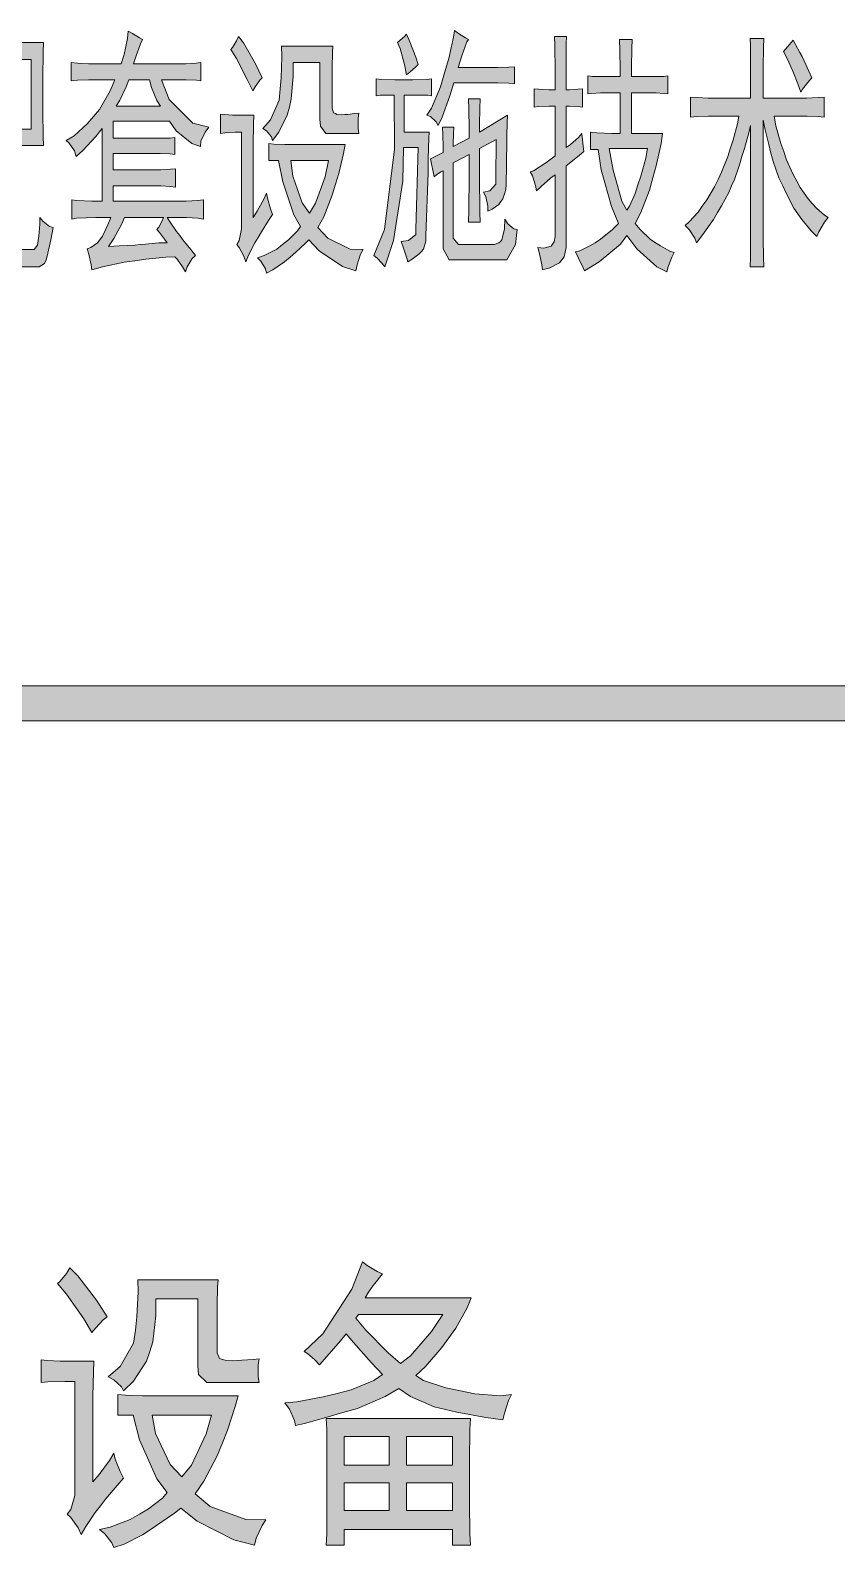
# Model space of a CAD drawing. Header units: millimetres. Extents: x 0 to 829, y 0 to 570.
# Drawn here: x 779.25 to 788.71, y 65.14 to 82.94 of the extents above; entities that cross this region are included whole.
import ezdxf

# ---------------------------------------------------------------- set-up
doc = ezdxf.new("R2010")
doc.units = ezdxf.units.MM

msp = doc.modelspace()

# ---------------------------------------------------------------- hatches: boundary and pattern name
h = msp.add_hatch(color=0)
h.dxf.hatch_style = 2
h.paths.add_polyline_path([(784.387278, 82.832222), (784.366111, 82.804), (784.306139, 82.638194), (784.263806, 82.500611), (784.662444, 82.500611), (784.729472, 82.500611), (784.86, 82.507667), (784.927028, 82.511194), (784.927028, 82.310111), (784.86, 82.317167), (784.729472, 82.324222), (784.662444, 82.324222), (784.214417, 82.324222), (784.168556, 82.169), (784.076833, 81.918528), (784.030972, 81.823278), (784.006278, 81.865611), (783.93925, 81.925583), (783.896917, 81.943222), (783.953361, 82.024361), (784.055667, 82.274833), (784.105056, 82.440639), (784.154444, 82.606444), (784.210889, 82.856917), (784.221472, 82.938056), (784.267333, 82.902778), (784.352, 82.849861)])
h = msp.add_hatch(color=0)
h.dxf.hatch_style = 2
h.paths.add_polyline_path([(778.764, 82.807528), (778.848667, 82.804), (778.993306, 82.796944), (779.04975, 82.796944), (779.399, 82.796944), (779.395472, 82.684056), (779.391944, 82.377139), (779.391944, 82.179583), (779.391944, 81.989083), (779.395472, 81.69275), (779.399, 81.586917), (778.943917, 81.586917), (778.943917, 80.521528), (778.943917, 80.443917), (778.989778, 80.366306), (779.035639, 80.366306), (779.261417, 80.366306), (779.289639, 80.366306), (779.328444, 80.419222), (779.339028, 80.472139), (779.346083, 80.525056), (779.356667, 80.662639), (779.356667, 80.743778), (779.391944, 80.697917), (779.469556, 80.637944), (779.511889, 80.627361), (779.487194, 80.479194), (779.444861, 80.288694), (779.43075, 80.246361), (779.413111, 80.204028), (779.349611, 80.165222), (779.296694, 80.165222), (778.943917, 80.165222), (778.876889, 80.165222), (778.813389, 80.306333), (778.813389, 80.447444), (778.813389, 81.396417), (778.813389, 81.481083), (778.809861, 81.671583), (778.806333, 81.777417), (779.254361, 81.777417), (779.254361, 82.595861), (779.077972, 82.595861), (778.831028, 82.588806), (778.764, 82.58175)])
h = msp.add_hatch(color=0)
h.paths.add_polyline_path([(780.563167, 82.832222), (780.538472, 82.779306), (780.485556, 82.638194), (780.457333, 82.546472), (781.007667, 82.546472), (781.071167, 82.546472), (781.191111, 82.553528), (781.247556, 82.560583), (781.247556, 82.345389), (781.194639, 82.352444), (781.074694, 82.3595), (781.007667, 82.3595), (780.785417, 82.3595), (780.873611, 82.126667), (781.152306, 81.847972), (781.339278, 81.802111), (781.296944, 81.745667), (781.247556, 81.636306), (781.2405, 81.576333), (781.141722, 81.611611), (780.958278, 81.759778), (780.877139, 81.872667), (780.217444, 81.872667), (780.217444, 81.671583), (780.707806, 81.671583), (780.767778, 81.671583), (780.884194, 81.675111), (780.940639, 81.682167), (780.940639, 81.481083), (780.884194, 81.488139), (780.767778, 81.491667), (780.707806, 81.491667), (780.217444, 81.491667), (780.217444, 81.301167), (780.721917, 81.301167), (780.778361, 81.301167), (780.89125, 81.308222), (780.947694, 81.315278), (780.947694, 81.100083), (780.89125, 81.107139), (780.778361, 81.114194), (780.721917, 81.114194), (780.217444, 81.114194), (780.217444, 80.934278), (781.014722, 80.934278), (781.074694, 80.934278), (781.205222, 80.941333), (781.275778, 80.948389), (781.275778, 80.722611), (781.20875, 80.733194), (781.078222, 80.743778), (781.014722, 80.743778), (780.848917, 80.743778), (780.887722, 80.687333), (780.961806, 80.577972), (781.000611, 80.532111), (781.035889, 80.482722), (781.127611, 80.366306), (781.184056, 80.29575), (781.14525, 80.260472), (781.085278, 80.165222), (781.064111, 80.10525), (781.032361, 80.165222), (780.968861, 80.253417), (780.940639, 80.281639), (780.834806, 80.278111), (780.601972, 80.253417), (780.471444, 80.235778), (780.344444, 80.218139), (780.090444, 80.165222), (779.966972, 80.129944), (779.959917, 80.186389), (779.931694, 80.313389), (779.910528, 80.376889), (779.956389, 80.391), (780.034, 80.443917), (780.062222, 80.482722), (780.093972, 80.525056), (780.153944, 80.655583), (780.189222, 80.743778), (780.012833, 80.743778), (779.787056, 80.733194), (779.730611, 80.722611), (779.730611, 80.948389), (779.790583, 80.941333), (779.966972, 80.934278), (780.086917, 80.934278), (780.086917, 81.788), (780.012833, 81.69275), (779.861139, 81.526944), (779.783528, 81.456389), (779.762361, 81.523417), (779.702389, 81.615139), (779.667111, 81.646889), (779.758833, 81.699806), (779.914056, 81.840917), (779.984611, 81.925583), (780.055167, 82.01025), (780.182167, 82.228972), (780.238611, 82.3595), (779.988139, 82.3595), (779.928167, 82.3595), (779.797639, 82.352444), (779.723556, 82.345389), (779.723556, 82.560583), (779.797639, 82.553528), (779.928167, 82.546472), (779.988139, 82.546472), (780.309167, 82.546472), (780.344444, 82.655833), (780.386778, 82.842806), (780.393833, 82.927472), (780.443222, 82.89925), (780.527889, 82.849861)])
h.paths.add_polyline_path([(780.161, 80.401583), (780.288, 80.408639), (780.474972, 80.419222), (780.534944, 80.426278), (780.598444, 80.429806), (780.753667, 80.443917), (780.848917, 80.447444), (780.820694, 80.489778), (780.760722, 80.567389), (780.728972, 80.602667), (780.753667, 80.630889), (780.792472, 80.704972), (780.806583, 80.743778), (780.3515, 80.743778), (780.31975, 80.669694), (780.2245, 80.496833)])
h.paths.add_polyline_path([(780.771306, 82.049056), (780.728972, 82.116083), (780.665472, 82.267778), (780.644306, 82.3595), (780.400889, 82.3595), (780.369139, 82.274833), (780.295056, 82.119611), (780.252722, 82.049056)])
h = msp.add_hatch(color=0)
h.dxf.hatch_style = 2
h.paths.add_polyline_path([(781.688528, 82.8675), (781.744972, 82.789889), (781.886083, 82.546472), (781.967222, 82.380667), (781.939, 82.352444), (781.882556, 82.274833), (781.854333, 82.228972), (781.790833, 82.363028), (781.663833, 82.606444), (781.596806, 82.712278), (781.617972, 82.736972), (781.663833, 82.814583)])
h = msp.add_hatch(color=0)
h.dxf.hatch_style = 2
h.paths.add_polyline_path([(783.660556, 82.892194), (783.699361, 82.804), (783.766389, 82.624083), (783.794611, 82.535889), (783.762861, 82.507667), (783.695833, 82.447694), (783.660556, 82.415944), (783.635861, 82.535889), (783.582944, 82.726389), (783.554722, 82.796944), (783.582944, 82.821639), (783.635861, 82.8675)])
h = msp.add_hatch(color=0)
h.dxf.hatch_style = 2
h.paths.add_polyline_path([(785.71725, 81.728028), (785.720778, 81.689222), (785.731361, 81.579861), (785.738417, 81.516361), (785.689028, 81.474028), (785.586722, 81.392889), (785.530278, 81.350556), (785.530278, 80.461556), (785.533806, 80.391), (785.509111, 80.281639), (785.480889, 80.246361), (785.452667, 80.211083), (785.339778, 80.151111), (785.255111, 80.129944), (785.248056, 80.186389), (785.219833, 80.316917), (785.198667, 80.391), (785.269222, 80.383944), (785.357417, 80.405111), (785.371528, 80.429806), (785.389167, 80.458028), (785.403278, 80.521528), (785.403278, 80.556806), (785.403278, 81.244722), (785.346833, 81.202389), (785.237472, 81.107139), (785.184556, 81.054222), (785.173972, 81.117722), (785.138694, 81.230611), (785.110472, 81.28), (785.149278, 81.290583), (785.293917, 81.385833), (785.403278, 81.466972), (785.403278, 82.049056), (785.329194, 82.049056), (785.205722, 82.045528), (785.156333, 82.038472), (785.156333, 82.250139), (785.205722, 82.246611), (785.329194, 82.239556), (785.403278, 82.239556), (785.403278, 82.45475), (785.39975, 82.768722), (785.396222, 82.8675), (785.537333, 82.8675), (785.533806, 82.779306), (785.530278, 82.465333), (785.530278, 82.239556), (785.572611, 82.239556), (785.667861, 82.246611), (785.724306, 82.250139), (785.724306, 82.038472), (785.667861, 82.045528), (785.572611, 82.049056), (785.530278, 82.049056), (785.530278, 81.562222), (785.583194, 81.5975), (785.674917, 81.682167)])
h = msp.add_hatch(color=0)
h.paths.add_polyline_path([(785.816028, 81.742139), (785.890111, 81.735083), (786.0665, 81.728028), (786.165278, 81.728028), (786.165278, 82.204278), (786.003, 82.204278), (785.935972, 82.204278), (785.830139, 82.197222), (785.787806, 82.193694), (785.787806, 82.405361), (785.840722, 82.398306), (785.9395, 82.394778), (785.988889, 82.394778), (786.165278, 82.394778), (786.165278, 82.482972), (786.16175, 82.701694), (786.158222, 82.832222), (786.306389, 82.832222), (786.302861, 82.726389), (786.299333, 82.507667), (786.299333, 82.394778), (786.549806, 82.394778), (786.588611, 82.394778), (786.676806, 82.398306), (786.726194, 82.405361), (786.726194, 82.193694), (786.676806, 82.197222), (786.588611, 82.204278), (786.549806, 82.204278), (786.299333, 82.204278), (786.299333, 81.728028), (786.662694, 81.728028), (786.645056, 81.611611), (786.588611, 81.350556), (786.549806, 81.209444), (786.511, 81.064806), (786.408694, 80.800222), (786.341667, 80.673222), (786.401639, 80.602667), (786.518056, 80.489778), (786.578028, 80.447444), (786.638, 80.408639), (786.747361, 80.348667), (786.800278, 80.331028), (786.772056, 80.278111), (786.729722, 80.165222), (786.712083, 80.10525), (786.595667, 80.165222), (786.359306, 80.376889), (786.242889, 80.532111), (786.168806, 80.429806), (785.918333, 80.221667), (785.745472, 80.115833), (785.731361, 80.151111), (785.678444, 80.264), (785.639639, 80.341611), (785.692556, 80.352194), (785.808972, 80.408639), (785.872472, 80.447444), (785.935972, 80.489778), (786.073556, 80.602667), (786.144111, 80.673222), (786.062972, 80.870778), (785.943028, 81.301167), (785.90775, 81.541056), (785.816028, 81.541056)])
h.paths.add_polyline_path([(786.038278, 81.551639), (786.084139, 81.297639), (786.186444, 80.934278), (786.242889, 80.828444), (786.274639, 80.874306), (786.341667, 81.022472), (786.373417, 81.124778), (786.408694, 81.227083), (786.465139, 81.43875), (786.486306, 81.551639)])
h = msp.add_hatch(color=0)
h.dxf.hatch_style = 2
h.paths.add_polyline_path([(787.696333, 82.144306), (787.696333, 82.370083), (787.696333, 82.511194), (787.692806, 82.751083), (787.689278, 82.842806), (787.851556, 82.842806), (787.848028, 82.736972), (787.8445, 82.500611), (787.8445, 82.370083), (787.8445, 82.144306), (788.292528, 82.144306), (788.3525, 82.144306), (788.486556, 82.151361), (788.557111, 82.154889), (788.557111, 81.918528), (788.490083, 81.925583), (788.359556, 81.932639), (788.299583, 81.932639), (787.9715, 81.932639), (787.992667, 81.81975), (788.049111, 81.611611), (788.084389, 81.516361), (788.116139, 81.421111), (788.19375, 81.24825), (788.236083, 81.170639), (788.278417, 81.096556), (788.370139, 80.9625), (788.419528, 80.906056), (788.472444, 80.849611), (788.564167, 80.768472), (788.6065, 80.743778), (788.564167, 80.687333), (788.497139, 80.574444), (788.472444, 80.521528), (788.405417, 80.585028), (788.296056, 80.719083), (788.250194, 80.786111), (788.204333, 80.853139), (788.116139, 81.018944), (788.073806, 81.114194), (788.027944, 81.209444), (787.960917, 81.399944), (787.932694, 81.498722), (787.908, 81.5975), (787.862139, 81.788), (787.8445, 81.88325), (787.8445, 80.577972), (787.8445, 80.489778), (787.848028, 80.281639), (787.851556, 80.165222), (787.689278, 80.165222), (787.692806, 80.281639), (787.696333, 80.489778), (787.696333, 80.577972), (787.696333, 81.823278), (787.675167, 81.735083), (787.625778, 81.551639), (787.594028, 81.456389), (787.565806, 81.361139), (787.505833, 81.188278), (787.470556, 81.114194), (787.438806, 81.036583), (787.354139, 80.877833), (787.308278, 80.800222), (787.258889, 80.719083), (787.135417, 80.542694), (787.061333, 80.447444), (787.040167, 80.500361), (786.973139, 80.602667), (786.927278, 80.648528), (786.976667, 80.690861), (787.078972, 80.80375), (787.128361, 80.874306), (787.181278, 80.948389), (787.273, 81.103611), (787.315333, 81.188278), (787.354139, 81.276472), (787.428222, 81.459917), (787.459972, 81.558694), (787.491722, 81.653944), (787.541111, 81.840917), (787.55875, 81.932639), (787.262417, 81.932639), (787.202444, 81.932639), (787.068389, 81.925583), (786.990778, 81.918528), (786.990778, 82.154889), (787.068389, 82.151361), (787.198917, 82.144306), (787.255361, 82.144306)])
h = msp.add_hatch(color=0)
h.dxf.hatch_style = 2
h.paths.add_polyline_path([(788.19375, 82.821639), (788.221972, 82.77225), (788.274889, 82.677), (788.299583, 82.631139), (788.324278, 82.58175), (788.380722, 82.458278), (788.412472, 82.380667), (788.366611, 82.32775), (788.303111, 82.246611), (788.285472, 82.214861), (788.250194, 82.310111), (788.190222, 82.458278), (788.169056, 82.511194), (788.144361, 82.564111), (788.102028, 82.655833), (788.080861, 82.691111)])
h = msp.add_hatch(color=0)
h.dxf.hatch_style = 2
h.paths.add_polyline_path([(782.771556, 81.728028), (782.711583, 81.728028), (782.648083, 81.812694), (782.641028, 81.897361), (782.641028, 82.560583), (782.330583, 82.560583), (782.330583, 82.394778), (782.305889, 82.133722), (782.284722, 82.038472), (782.260028, 81.943222), (782.16125, 81.745667), (782.087167, 81.646889), (782.073056, 81.689222), (782.016611, 81.759778), (781.974278, 81.788), (782.062472, 81.890306), (782.164778, 82.119611), (782.175361, 82.250139), (782.189472, 82.380667), (782.196528, 82.631139), (782.193, 82.751083), (782.792722, 82.751083), (782.789194, 82.677), (782.785667, 82.500611), (782.785667, 82.394778), (782.785667, 82.07375), (782.785667, 82.024361), (782.803306, 81.971444), (782.824472, 81.960861), (782.842111, 81.950278), (782.898556, 81.94675), (782.933833, 81.950278), (782.969111, 81.950278), (783.05025, 81.960861), (783.099639, 81.967917), (783.092583, 81.907944), (783.092583, 81.788), (783.099639, 81.728028)])
h = msp.add_hatch(color=0)
h.dxf.hatch_style = 2
h.paths.add_polyline_path([(783.953361, 82.169), (783.9075, 82.176056), (783.81225, 82.179583), (783.766389, 82.179583), (783.632333, 82.179583), (783.632333, 81.742139), (783.925139, 81.742139), (783.921611, 81.671583), (783.914556, 81.431694), (783.911028, 81.265889), (783.886333, 80.532111), (783.886333, 80.465083), (783.858111, 80.369833), (783.829889, 80.341611), (783.801667, 80.313389), (783.724056, 80.253417), (783.674667, 80.221667), (783.664083, 80.264), (783.625278, 80.383944), (783.597056, 80.461556), (783.681722, 80.472139), (783.766389, 80.542694), (783.766389, 80.602667), (783.794611, 81.562222), (783.625278, 81.562222), (783.614694, 81.170639), (783.505333, 80.472139), (783.403028, 80.165222), (783.374806, 80.204028), (783.311306, 80.271056), (783.276028, 80.29575), (783.3995, 80.602667), (783.519444, 81.544583), (783.512389, 82.179583), (783.452417, 82.179583), (783.350111, 82.176056), (783.30425, 82.169), (783.30425, 82.370083), (783.360694, 82.363028), (783.522972, 82.3595), (783.625278, 82.3595), (783.731111, 82.3595), (783.896917, 82.363028), (783.953361, 82.370083)])
h = msp.add_hatch(color=0)
h.dxf.hatch_style = 2
h.paths.add_polyline_path([(784.087417, 81.505778), (784.087417, 81.569278), (784.083889, 81.717444), (784.080361, 81.802111), (784.214417, 81.802111), (784.210889, 81.7245), (784.207361, 81.611611), (784.207361, 81.576333), (784.394333, 81.671583), (784.394333, 81.784472), (784.390806, 82.013778), (784.387278, 82.133722), (784.521333, 82.133722), (784.517806, 82.024361), (784.514278, 81.830333), (784.514278, 81.742139), (784.842361, 81.943222), (784.838833, 81.855028), (784.835306, 81.699806), (784.835306, 81.636306), (784.82825, 81.114194), (784.821194, 81.054222), (784.789444, 80.9625), (784.76475, 80.93075), (784.740056, 80.895472), (784.662444, 80.839028), (784.613056, 80.817861), (784.613056, 80.874306), (784.588361, 80.987194), (784.563667, 81.040111), (784.63775, 81.054222), (784.708306, 81.131833), (784.704778, 81.195333), (784.711833, 81.657472), (784.514278, 81.551639), (784.514278, 81.230611), (784.517806, 80.800222), (784.521333, 80.687333), (784.387278, 80.687333), (784.390806, 80.828444), (784.394333, 81.227083), (784.394333, 81.481083), (784.207361, 81.385833), (784.207361, 80.577972), (784.207361, 80.500361), (784.267333, 80.426278), (784.330833, 80.426278), (784.655389, 80.426278), (784.687139, 80.426278), (784.740056, 80.443917), (784.761222, 80.461556), (784.778861, 80.479194), (784.807083, 80.609722), (784.814139, 80.722611), (784.845889, 80.669694), (784.916444, 80.609722), (784.95525, 80.602667), (784.937611, 80.426278), (784.835306, 80.246361), (784.750639, 80.246361), (784.228528, 80.246361), (784.157972, 80.246361), (784.087417, 80.376889), (784.087417, 80.507417), (784.087417, 81.290583), (784.062722, 81.28), (784.009806, 81.244722), (783.981583, 81.220028), (783.93925, 81.431694)])
h = msp.add_hatch(color=0)
h.dxf.hatch_style = 2
h.paths.add_polyline_path([(781.868444, 81.943222), (781.864917, 81.837389), (781.861389, 81.5975), (781.861389, 81.466972), (781.861389, 80.743778), (781.90725, 80.817861), (781.984861, 80.958972), (782.016611, 81.029528), (782.027194, 80.969556), (782.062472, 80.846083), (782.087167, 80.779056), (782.041306, 80.7085), (781.956639, 80.574444), (781.917833, 80.507417), (781.879028, 80.443917), (781.804944, 80.299278), (781.773194, 80.221667), (781.7485, 80.288694), (781.695583, 80.391), (781.667361, 80.426278), (781.695583, 80.472139), (781.723806, 80.609722), (781.723806, 80.697917), (781.723806, 81.742139), (781.649722, 81.742139), (781.52625, 81.735083), (781.476861, 81.728028), (781.476861, 81.953806), (781.522722, 81.950278), (781.617972, 81.943222), (781.667361, 81.943222)])
h = msp.add_hatch(color=0)
h.paths.add_polyline_path([(782.044833, 81.611611), (782.101278, 81.604556), (782.231806, 81.5975), (782.302361, 81.5975), (782.940889, 81.5975), (782.919722, 81.491667), (782.863278, 81.258833), (782.824472, 81.131833), (782.785667, 81.004833), (782.686889, 80.750833), (782.619861, 80.627361), (782.736278, 80.500361), (782.997333, 80.369833), (783.149028, 80.366306), (783.120806, 80.313389), (783.078472, 80.186389), (783.064361, 80.115833), (782.909139, 80.16875), (782.633972, 80.352194), (782.514028, 80.482722), (782.468167, 80.436861), (782.358806, 80.334556), (782.295306, 80.278111), (782.228278, 80.221667), (782.090694, 80.129944), (782.016611, 80.091139), (782.0025, 80.140528), (781.949583, 80.228722), (781.910778, 80.271056), (781.988389, 80.29575), (782.136556, 80.369833), (782.203583, 80.426278), (782.274139, 80.479194), (782.379972, 80.585028), (782.41525, 80.637944), (782.337639, 80.775528), (782.207111, 81.160056), (782.157722, 81.410528), (782.044833, 81.410528)])
h.paths.add_polyline_path([(782.521083, 80.793167), (782.591639, 80.909583), (782.704528, 81.220028), (782.743333, 81.410528), (782.302361, 81.410528), (782.327056, 81.227083), (782.436417, 80.916639)])
h = msp.add_hatch(color=0)
h.dxf.hatch_style = 2
h.paths.add_polyline_path([(749.508139, 74.838278), (749.508139, 75.251028), (797.535306, 75.251028), (797.535306, 74.838278)])
h = msp.add_hatch(color=0)
h.dxf.hatch_style = 2
h.paths.add_polyline_path([(779.709444, 68.42125), (779.801167, 68.329528), (780.019889, 68.043778), (780.146889, 67.846222), (780.101028, 67.810944), (780.012833, 67.719222), (779.966972, 67.662778), (779.871722, 67.825056), (779.670639, 68.114333), (779.564806, 68.237806), (779.596556, 68.266028), (779.670639, 68.35775)])
h = msp.add_hatch(color=0)
h.paths.add_polyline_path([(782.355278, 66.572694), (782.344694, 66.632667), (782.284722, 66.766722), (782.231806, 66.837278), (782.372917, 66.851389), (782.679833, 66.907833), (782.845639, 66.950167), (783.007917, 66.9925), (783.276028, 67.101861), (783.378333, 67.172417), (783.247806, 67.306472), (783.036139, 67.546361), (782.951472, 67.648667), (782.884444, 67.567528), (782.725694, 67.384083), (782.6375, 67.285306), (782.584583, 67.34175), (782.496389, 67.419361), (782.457583, 67.440528), (782.676306, 67.648667), (783.0185, 68.174306), (783.141972, 68.491806), (783.198417, 68.449472), (783.314833, 68.378917), (783.378333, 68.350694), (783.286611, 68.237806), (783.268972, 68.216639), (783.212528, 68.1355), (783.173722, 68.072), (784.419028, 68.072), (784.369639, 67.952056), (784.235583, 67.715694), (784.154444, 67.602806), (784.073306, 67.486389), (783.882806, 67.264139), (783.769917, 67.158306), (783.858111, 67.101861), (784.119167, 67.013667), (784.292028, 66.978389), (784.461361, 66.943111), (784.761222, 66.921944), (784.89175, 66.936056), (784.856472, 66.8655), (784.807083, 66.717333), (784.789444, 66.639722), (784.588361, 66.667944), (784.249694, 66.727917), (784.115639, 66.759667), (783.981583, 66.791417), (783.706417, 66.914889), (783.568833, 67.006611), (783.410083, 66.914889), (783.082, 66.773778), (782.912667, 66.724389), (782.739806, 66.675), (782.461111, 66.597389)])
h.paths.add_polyline_path([(783.064361, 67.832111), (783.180778, 67.691), (783.445361, 67.426417), (783.59, 67.299417), (783.706417, 67.391139), (783.953361, 67.676889), (784.083889, 67.874444), (783.096111, 67.874444)])
h = msp.add_hatch(color=0)
h.dxf.hatch_style = 2
h.paths.add_polyline_path([(781.413361, 67.077167), (781.318111, 67.077167), (781.219333, 67.172417), (781.212278, 67.271194), (781.212278, 68.057889), (780.718389, 68.057889), (780.718389, 67.860333), (780.683111, 67.553417), (780.647833, 67.440528), (780.609028, 67.327639), (780.457333, 67.094806), (780.337389, 66.978389), (780.316222, 67.027778), (780.2245, 67.108917), (780.157472, 67.144194), (780.298583, 67.264139), (780.457333, 67.539306), (780.4785, 67.691), (780.496139, 67.846222), (780.51025, 68.142556), (780.506722, 68.280139), (781.448639, 68.280139), (781.441583, 68.195472), (781.438056, 67.987333), (781.438056, 67.860333), (781.438056, 67.482861), (781.438056, 67.426417), (781.466278, 67.359389), (781.498028, 67.348806), (781.529778, 67.338222), (781.614444, 67.331167), (781.670889, 67.334694), (781.727333, 67.338222), (781.857861, 67.348806), (781.928417, 67.355861), (781.917833, 67.285306), (781.917833, 67.144194), (781.928417, 67.077167)])
h = msp.add_hatch(color=0)
h.dxf.hatch_style = 2
h.paths.add_polyline_path([(779.991667, 67.327639), (779.984611, 67.200639), (779.977556, 66.921944), (779.977556, 66.766722), (779.977556, 65.913), (780.051639, 65.997667), (780.175111, 66.163472), (780.2245, 66.248139), (780.242139, 66.177583), (780.298583, 66.032944), (780.337389, 65.955333), (780.263306, 65.870667), (780.12925, 65.708389), (780.069278, 65.630778), (780.005778, 65.553167), (779.896417, 65.387361), (779.8435, 65.295639), (779.804694, 65.37325), (779.720028, 65.493194), (779.677694, 65.532), (779.720028, 65.588444), (779.765889, 65.750722), (779.765889, 65.856556), (779.765889, 67.091278), (779.649472, 67.091278), (779.451917, 67.084222), (779.374306, 67.077167), (779.374306, 67.34175), (779.444861, 67.334694), (779.596556, 67.327639), (779.677694, 67.327639)])
h = msp.add_hatch(color=0)
h.paths.add_polyline_path([(780.270361, 66.936056), (780.362083, 66.929), (780.563167, 66.921944), (780.676056, 66.921944), (781.685, 66.921944), (781.649722, 66.794944), (781.558, 66.519778), (781.498028, 66.368083), (781.438056, 66.216389), (781.279306, 65.920056), (781.180528, 65.771889), (781.356917, 65.623722), (781.773194, 65.472028), (782.009556, 65.464972), (781.963694, 65.401472), (781.896667, 65.253306), (781.8755, 65.168639), (781.632083, 65.232139), (781.201694, 65.450861), (781.011194, 65.602556), (780.937111, 65.546111), (780.76425, 65.426167), (780.661944, 65.359139), (780.563167, 65.292111), (780.344444, 65.18275), (780.2245, 65.140417), (780.203333, 65.196861), (780.118667, 65.302694), (780.058694, 65.352083), (780.182167, 65.380306), (780.415, 65.472028), (780.524361, 65.532), (780.633722, 65.5955), (780.796, 65.7225), (780.852444, 65.786), (780.728972, 65.948278), (780.527889, 66.403361), (780.450278, 66.696167), (780.270361, 66.696167)])
h.paths.add_polyline_path([(781.021778, 65.969444), (781.134667, 66.107028), (781.307528, 66.473917), (781.371028, 66.696167), (780.676056, 66.696167), (780.714861, 66.480972), (780.887722, 66.114083)])
h = msp.add_hatch(color=0)
h.paths.add_polyline_path([(784.408444, 66.653833), (784.401389, 66.530361), (784.397861, 66.156417), (784.397861, 65.913), (784.397861, 65.673111), (784.401389, 65.302694), (784.408444, 65.168639), (784.196778, 65.168639), (784.196778, 65.352083), (782.926778, 65.352083), (782.926778, 65.168639), (782.715111, 65.168639), (782.722167, 65.302694), (782.725694, 65.673111), (782.725694, 65.913), (782.725694, 66.156417), (782.722167, 66.530361), (782.715111, 66.653833)])
h.paths.add_polyline_path([(784.196778, 66.107028), (784.196778, 66.445694), (783.657028, 66.445694), (783.657028, 66.107028)])
h.paths.add_polyline_path([(783.455944, 66.107028), (783.455944, 66.445694), (782.926778, 66.445694), (782.926778, 66.107028)])
h.paths.add_polyline_path([(784.196778, 65.574333), (784.196778, 65.898889), (783.657028, 65.898889), (783.657028, 65.574333)])
h.paths.add_polyline_path([(783.455944, 65.574333), (783.455944, 65.898889), (782.926778, 65.898889), (782.926778, 65.574333)])

# ---------------------------------------------------------------- linework, layer by layer
at = {"color": 0, "lineweight": 0}
for points in [[(784.387278, 82.832222), (784.366111, 82.804), (784.306139, 82.638194), (784.263806, 82.500611), (784.662444, 82.500611), (784.729472, 82.500611), (784.86, 82.507667), (784.927028, 82.511194), (784.927028, 82.310111), (784.86, 82.317167), (784.729472, 82.324222), (784.662444, 82.324222), (784.214417, 82.324222), (784.168556, 82.169), (784.076833, 81.918528), (784.030972, 81.823278), (784.006278, 81.865611), (783.93925, 81.925583), (783.896917, 81.943222), (783.953361, 82.024361), (784.055667, 82.274833), (784.105056, 82.440639), (784.154444, 82.606444), (784.210889, 82.856917), (784.221472, 82.938056), (784.267333, 82.902778), (784.352, 82.849861)], [(780.563167, 82.832222), (780.538472, 82.779306), (780.485556, 82.638194), (780.457333, 82.546472), (781.007667, 82.546472), (781.071167, 82.546472), (781.191111, 82.553528), (781.247556, 82.560583), (781.247556, 82.345389), (781.194639, 82.352444), (781.074694, 82.3595), (781.007667, 82.3595), (780.785417, 82.3595), (780.873611, 82.126667), (781.152306, 81.847972), (781.339278, 81.802111), (781.296944, 81.745667), (781.247556, 81.636306), (781.2405, 81.576333), (781.141722, 81.611611), (780.958278, 81.759778), (780.877139, 81.872667), (780.217444, 81.872667), (780.217444, 81.671583), (780.707806, 81.671583), (780.767778, 81.671583), (780.884194, 81.675111), (780.940639, 81.682167), (780.940639, 81.481083), (780.884194, 81.488139), (780.767778, 81.491667), (780.707806, 81.491667), (780.217444, 81.491667), (780.217444, 81.301167), (780.721917, 81.301167), (780.778361, 81.301167), (780.89125, 81.308222), (780.947694, 81.315278), (780.947694, 81.100083), (780.89125, 81.107139), (780.778361, 81.114194), (780.721917, 81.114194), (780.217444, 81.114194), (780.217444, 80.934278), (781.014722, 80.934278), (781.074694, 80.934278), (781.205222, 80.941333), (781.275778, 80.948389), (781.275778, 80.722611), (781.20875, 80.733194), (781.078222, 80.743778), (781.014722, 80.743778), (780.848917, 80.743778), (780.887722, 80.687333), (780.961806, 80.577972), (781.000611, 80.532111), (781.035889, 80.482722), (781.127611, 80.366306), (781.184056, 80.29575), (781.14525, 80.260472), (781.085278, 80.165222), (781.064111, 80.10525), (781.032361, 80.165222), (780.968861, 80.253417), (780.940639, 80.281639), (780.834806, 80.278111), (780.601972, 80.253417), (780.471444, 80.235778), (780.344444, 80.218139), (780.090444, 80.165222), (779.966972, 80.129944), (779.959917, 80.186389), (779.931694, 80.313389), (779.910528, 80.376889), (779.956389, 80.391), (780.034, 80.443917), (780.062222, 80.482722), (780.093972, 80.525056), (780.153944, 80.655583), (780.189222, 80.743778), (780.012833, 80.743778), (779.787056, 80.733194), (779.730611, 80.722611), (779.730611, 80.948389), (779.790583, 80.941333), (779.966972, 80.934278), (780.086917, 80.934278), (780.086917, 81.788), (780.012833, 81.69275), (779.861139, 81.526944), (779.783528, 81.456389), (779.762361, 81.523417), (779.702389, 81.615139), (779.667111, 81.646889), (779.758833, 81.699806), (779.914056, 81.840917), (779.984611, 81.925583), (780.055167, 82.01025), (780.182167, 82.228972), (780.238611, 82.3595), (779.988139, 82.3595), (779.928167, 82.3595), (779.797639, 82.352444), (779.723556, 82.345389), (779.723556, 82.560583), (779.797639, 82.553528), (779.928167, 82.546472), (779.988139, 82.546472), (780.309167, 82.546472), (780.344444, 82.655833), (780.386778, 82.842806), (780.393833, 82.927472), (780.443222, 82.89925), (780.527889, 82.849861)], [(781.688528, 82.8675), (781.744972, 82.789889), (781.886083, 82.546472), (781.967222, 82.380667), (781.939, 82.352444), (781.882556, 82.274833), (781.854333, 82.228972), (781.790833, 82.363028), (781.663833, 82.606444), (781.596806, 82.712278), (781.617972, 82.736972), (781.663833, 82.814583)], [(783.660556, 82.892194), (783.699361, 82.804), (783.766389, 82.624083), (783.794611, 82.535889), (783.762861, 82.507667), (783.695833, 82.447694), (783.660556, 82.415944), (783.635861, 82.535889), (783.582944, 82.726389), (783.554722, 82.796944), (783.582944, 82.821639), (783.635861, 82.8675)], [(785.71725, 81.728028), (785.720778, 81.689222), (785.731361, 81.579861), (785.738417, 81.516361), (785.689028, 81.474028), (785.586722, 81.392889), (785.530278, 81.350556), (785.530278, 80.461556), (785.533806, 80.391), (785.509111, 80.281639), (785.480889, 80.246361), (785.452667, 80.211083), (785.339778, 80.151111), (785.255111, 80.129944), (785.248056, 80.186389), (785.219833, 80.316917), (785.198667, 80.391), (785.269222, 80.383944), (785.357417, 80.405111), (785.371528, 80.429806), (785.389167, 80.458028), (785.403278, 80.521528), (785.403278, 80.556806), (785.403278, 81.244722), (785.346833, 81.202389), (785.237472, 81.107139), (785.184556, 81.054222), (785.173972, 81.117722), (785.138694, 81.230611), (785.110472, 81.28), (785.149278, 81.290583), (785.293917, 81.385833), (785.403278, 81.466972), (785.403278, 82.049056), (785.329194, 82.049056), (785.205722, 82.045528), (785.156333, 82.038472), (785.156333, 82.250139), (785.205722, 82.246611), (785.329194, 82.239556), (785.403278, 82.239556), (785.403278, 82.45475), (785.39975, 82.768722), (785.396222, 82.8675), (785.537333, 82.8675), (785.533806, 82.779306), (785.530278, 82.465333), (785.530278, 82.239556), (785.572611, 82.239556), (785.667861, 82.246611), (785.724306, 82.250139), (785.724306, 82.038472), (785.667861, 82.045528), (785.572611, 82.049056), (785.530278, 82.049056), (785.530278, 81.562222), (785.583194, 81.5975), (785.674917, 81.682167)], [(785.816028, 81.742139), (785.890111, 81.735083), (786.0665, 81.728028), (786.165278, 81.728028), (786.165278, 82.204278), (786.003, 82.204278), (785.935972, 82.204278), (785.830139, 82.197222), (785.787806, 82.193694), (785.787806, 82.405361), (785.840722, 82.398306), (785.9395, 82.394778), (785.988889, 82.394778), (786.165278, 82.394778), (786.165278, 82.482972), (786.16175, 82.701694), (786.158222, 82.832222), (786.306389, 82.832222), (786.302861, 82.726389), (786.299333, 82.507667), (786.299333, 82.394778), (786.549806, 82.394778), (786.588611, 82.394778), (786.676806, 82.398306), (786.726194, 82.405361), (786.726194, 82.193694), (786.676806, 82.197222), (786.588611, 82.204278), (786.549806, 82.204278), (786.299333, 82.204278), (786.299333, 81.728028), (786.662694, 81.728028), (786.645056, 81.611611), (786.588611, 81.350556), (786.549806, 81.209444), (786.511, 81.064806), (786.408694, 80.800222), (786.341667, 80.673222), (786.401639, 80.602667), (786.518056, 80.489778), (786.578028, 80.447444), (786.638, 80.408639), (786.747361, 80.348667), (786.800278, 80.331028), (786.772056, 80.278111), (786.729722, 80.165222), (786.712083, 80.10525), (786.595667, 80.165222), (786.359306, 80.376889), (786.242889, 80.532111), (786.168806, 80.429806), (785.918333, 80.221667), (785.745472, 80.115833), (785.731361, 80.151111), (785.678444, 80.264), (785.639639, 80.341611), (785.692556, 80.352194), (785.808972, 80.408639), (785.872472, 80.447444), (785.935972, 80.489778), (786.073556, 80.602667), (786.144111, 80.673222), (786.062972, 80.870778), (785.943028, 81.301167), (785.90775, 81.541056), (785.816028, 81.541056)], [(787.696333, 82.144306), (787.696333, 82.370083), (787.696333, 82.511194), (787.692806, 82.751083), (787.689278, 82.842806), (787.851556, 82.842806), (787.848028, 82.736972), (787.8445, 82.500611), (787.8445, 82.370083), (787.8445, 82.144306), (788.292528, 82.144306), (788.3525, 82.144306), (788.486556, 82.151361), (788.557111, 82.154889), (788.557111, 81.918528), (788.490083, 81.925583), (788.359556, 81.932639), (788.299583, 81.932639), (787.9715, 81.932639), (787.992667, 81.81975), (788.049111, 81.611611), (788.084389, 81.516361), (788.116139, 81.421111), (788.19375, 81.24825), (788.236083, 81.170639), (788.278417, 81.096556), (788.370139, 80.9625), (788.419528, 80.906056), (788.472444, 80.849611), (788.564167, 80.768472), (788.6065, 80.743778), (788.564167, 80.687333), (788.497139, 80.574444), (788.472444, 80.521528), (788.405417, 80.585028), (788.296056, 80.719083), (788.250194, 80.786111), (788.204333, 80.853139), (788.116139, 81.018944), (788.073806, 81.114194), (788.027944, 81.209444), (787.960917, 81.399944), (787.932694, 81.498722), (787.908, 81.5975), (787.862139, 81.788), (787.8445, 81.88325), (787.8445, 80.577972), (787.8445, 80.489778), (787.848028, 80.281639), (787.851556, 80.165222), (787.689278, 80.165222), (787.692806, 80.281639), (787.696333, 80.489778), (787.696333, 80.577972), (787.696333, 81.823278), (787.675167, 81.735083), (787.625778, 81.551639), (787.594028, 81.456389), (787.565806, 81.361139), (787.505833, 81.188278), (787.470556, 81.114194), (787.438806, 81.036583), (787.354139, 80.877833), (787.308278, 80.800222), (787.258889, 80.719083), (787.135417, 80.542694), (787.061333, 80.447444), (787.040167, 80.500361), (786.973139, 80.602667), (786.927278, 80.648528), (786.976667, 80.690861), (787.078972, 80.80375), (787.128361, 80.874306), (787.181278, 80.948389), (787.273, 81.103611), (787.315333, 81.188278), (787.354139, 81.276472), (787.428222, 81.459917), (787.459972, 81.558694), (787.491722, 81.653944), (787.541111, 81.840917), (787.55875, 81.932639), (787.262417, 81.932639), (787.202444, 81.932639), (787.068389, 81.925583), (786.990778, 81.918528), (786.990778, 82.154889), (787.068389, 82.151361), (787.198917, 82.144306), (787.255361, 82.144306)], [(788.19375, 82.821639), (788.221972, 82.77225), (788.274889, 82.677), (788.299583, 82.631139), (788.324278, 82.58175), (788.380722, 82.458278), (788.412472, 82.380667), (788.366611, 82.32775), (788.303111, 82.246611), (788.285472, 82.214861), (788.250194, 82.310111), (788.190222, 82.458278), (788.169056, 82.511194), (788.144361, 82.564111), (788.102028, 82.655833), (788.080861, 82.691111)], [(782.771556, 81.728028), (782.711583, 81.728028), (782.648083, 81.812694), (782.641028, 81.897361), (782.641028, 82.560583), (782.330583, 82.560583), (782.330583, 82.394778), (782.305889, 82.133722), (782.284722, 82.038472), (782.260028, 81.943222), (782.16125, 81.745667), (782.087167, 81.646889), (782.073056, 81.689222), (782.016611, 81.759778), (781.974278, 81.788), (782.062472, 81.890306), (782.164778, 82.119611), (782.175361, 82.250139), (782.189472, 82.380667), (782.196528, 82.631139), (782.193, 82.751083), (782.792722, 82.751083), (782.789194, 82.677), (782.785667, 82.500611), (782.785667, 82.394778), (782.785667, 82.07375), (782.785667, 82.024361), (782.803306, 81.971444), (782.824472, 81.960861), (782.842111, 81.950278), (782.898556, 81.94675), (782.933833, 81.950278), (782.969111, 81.950278), (783.05025, 81.960861), (783.099639, 81.967917), (783.092583, 81.907944), (783.092583, 81.788), (783.099639, 81.728028)], [(780.771306, 82.049056), (780.728972, 82.116083), (780.665472, 82.267778), (780.644306, 82.3595), (780.400889, 82.3595), (780.369139, 82.274833), (780.295056, 82.119611), (780.252722, 82.049056)], [(783.953361, 82.169), (783.9075, 82.176056), (783.81225, 82.179583), (783.766389, 82.179583), (783.632333, 82.179583), (783.632333, 81.742139), (783.925139, 81.742139), (783.921611, 81.671583), (783.914556, 81.431694), (783.911028, 81.265889), (783.886333, 80.532111), (783.886333, 80.465083), (783.858111, 80.369833), (783.829889, 80.341611), (783.801667, 80.313389), (783.724056, 80.253417), (783.674667, 80.221667), (783.664083, 80.264), (783.625278, 80.383944), (783.597056, 80.461556), (783.681722, 80.472139), (783.766389, 80.542694), (783.766389, 80.602667), (783.794611, 81.562222), (783.625278, 81.562222), (783.614694, 81.170639), (783.505333, 80.472139), (783.403028, 80.165222), (783.374806, 80.204028), (783.311306, 80.271056), (783.276028, 80.29575), (783.3995, 80.602667), (783.519444, 81.544583), (783.512389, 82.179583), (783.452417, 82.179583), (783.350111, 82.176056), (783.30425, 82.169), (783.30425, 82.370083), (783.360694, 82.363028), (783.522972, 82.3595), (783.625278, 82.3595), (783.731111, 82.3595), (783.896917, 82.363028), (783.953361, 82.370083)], [(784.087417, 81.505778), (784.087417, 81.569278), (784.083889, 81.717444), (784.080361, 81.802111), (784.214417, 81.802111), (784.210889, 81.7245), (784.207361, 81.611611), (784.207361, 81.576333), (784.394333, 81.671583), (784.394333, 81.784472), (784.390806, 82.013778), (784.387278, 82.133722), (784.521333, 82.133722), (784.517806, 82.024361), (784.514278, 81.830333), (784.514278, 81.742139), (784.842361, 81.943222), (784.838833, 81.855028), (784.835306, 81.699806), (784.835306, 81.636306), (784.82825, 81.114194), (784.821194, 81.054222), (784.789444, 80.9625), (784.76475, 80.93075), (784.740056, 80.895472), (784.662444, 80.839028), (784.613056, 80.817861), (784.613056, 80.874306), (784.588361, 80.987194), (784.563667, 81.040111), (784.63775, 81.054222), (784.708306, 81.131833), (784.704778, 81.195333), (784.711833, 81.657472), (784.514278, 81.551639), (784.514278, 81.230611), (784.517806, 80.800222), (784.521333, 80.687333), (784.387278, 80.687333), (784.390806, 80.828444), (784.394333, 81.227083), (784.394333, 81.481083), (784.207361, 81.385833), (784.207361, 80.577972), (784.207361, 80.500361), (784.267333, 80.426278), (784.330833, 80.426278), (784.655389, 80.426278), (784.687139, 80.426278), (784.740056, 80.443917), (784.761222, 80.461556), (784.778861, 80.479194), (784.807083, 80.609722), (784.814139, 80.722611), (784.845889, 80.669694), (784.916444, 80.609722), (784.95525, 80.602667), (784.937611, 80.426278), (784.835306, 80.246361), (784.750639, 80.246361), (784.228528, 80.246361), (784.157972, 80.246361), (784.087417, 80.376889), (784.087417, 80.507417), (784.087417, 81.290583), (784.062722, 81.28), (784.009806, 81.244722), (783.981583, 81.220028), (783.93925, 81.431694)], [(781.868444, 81.943222), (781.864917, 81.837389), (781.861389, 81.5975), (781.861389, 81.466972), (781.861389, 80.743778), (781.90725, 80.817861), (781.984861, 80.958972), (782.016611, 81.029528), (782.027194, 80.969556), (782.062472, 80.846083), (782.087167, 80.779056), (782.041306, 80.7085), (781.956639, 80.574444), (781.917833, 80.507417), (781.879028, 80.443917), (781.804944, 80.299278), (781.773194, 80.221667), (781.7485, 80.288694), (781.695583, 80.391), (781.667361, 80.426278), (781.695583, 80.472139), (781.723806, 80.609722), (781.723806, 80.697917), (781.723806, 81.742139), (781.649722, 81.742139), (781.52625, 81.735083), (781.476861, 81.728028), (781.476861, 81.953806), (781.522722, 81.950278), (781.617972, 81.943222), (781.667361, 81.943222)], [(782.044833, 81.611611), (782.101278, 81.604556), (782.231806, 81.5975), (782.302361, 81.5975), (782.940889, 81.5975), (782.919722, 81.491667), (782.863278, 81.258833), (782.824472, 81.131833), (782.785667, 81.004833), (782.686889, 80.750833), (782.619861, 80.627361), (782.736278, 80.500361), (782.997333, 80.369833), (783.149028, 80.366306), (783.120806, 80.313389), (783.078472, 80.186389), (783.064361, 80.115833), (782.909139, 80.16875), (782.633972, 80.352194), (782.514028, 80.482722), (782.468167, 80.436861), (782.358806, 80.334556), (782.295306, 80.278111), (782.228278, 80.221667), (782.090694, 80.129944), (782.016611, 80.091139), (782.0025, 80.140528), (781.949583, 80.228722), (781.910778, 80.271056), (781.988389, 80.29575), (782.136556, 80.369833), (782.203583, 80.426278), (782.274139, 80.479194), (782.379972, 80.585028), (782.41525, 80.637944), (782.337639, 80.775528), (782.207111, 81.160056), (782.157722, 81.410528), (782.044833, 81.410528)], [(786.038278, 81.551639), (786.084139, 81.297639), (786.186444, 80.934278), (786.242889, 80.828444), (786.274639, 80.874306), (786.341667, 81.022472), (786.373417, 81.124778), (786.408694, 81.227083), (786.465139, 81.43875), (786.486306, 81.551639)], [(782.521083, 80.793167), (782.591639, 80.909583), (782.704528, 81.220028), (782.743333, 81.410528), (782.302361, 81.410528), (782.327056, 81.227083), (782.436417, 80.916639)], [(780.161, 80.401583), (780.288, 80.408639), (780.474972, 80.419222), (780.534944, 80.426278), (780.598444, 80.429806), (780.753667, 80.443917), (780.848917, 80.447444), (780.820694, 80.489778), (780.760722, 80.567389), (780.728972, 80.602667), (780.753667, 80.630889), (780.792472, 80.704972), (780.806583, 80.743778), (780.3515, 80.743778), (780.31975, 80.669694), (780.2245, 80.496833)], [(749.508139, 74.838278), (749.508139, 75.251028), (797.535306, 75.251028), (797.535306, 74.838278)], [(779.709444, 68.42125), (779.801167, 68.329528), (780.019889, 68.043778), (780.146889, 67.846222), (780.101028, 67.810944), (780.012833, 67.719222), (779.966972, 67.662778), (779.871722, 67.825056), (779.670639, 68.114333), (779.564806, 68.237806), (779.596556, 68.266028), (779.670639, 68.35775)], [(782.355278, 66.572694), (782.344694, 66.632667), (782.284722, 66.766722), (782.231806, 66.837278), (782.372917, 66.851389), (782.679833, 66.907833), (782.845639, 66.950167), (783.007917, 66.9925), (783.276028, 67.101861), (783.378333, 67.172417), (783.247806, 67.306472), (783.036139, 67.546361), (782.951472, 67.648667), (782.884444, 67.567528), (782.725694, 67.384083), (782.6375, 67.285306), (782.584583, 67.34175), (782.496389, 67.419361), (782.457583, 67.440528), (782.676306, 67.648667), (783.0185, 68.174306), (783.141972, 68.491806), (783.198417, 68.449472), (783.314833, 68.378917), (783.378333, 68.350694), (783.286611, 68.237806), (783.268972, 68.216639), (783.212528, 68.1355), (783.173722, 68.072), (784.419028, 68.072), (784.369639, 67.952056), (784.235583, 67.715694), (784.154444, 67.602806), (784.073306, 67.486389), (783.882806, 67.264139), (783.769917, 67.158306), (783.858111, 67.101861), (784.119167, 67.013667), (784.292028, 66.978389), (784.461361, 66.943111), (784.761222, 66.921944), (784.89175, 66.936056), (784.856472, 66.8655), (784.807083, 66.717333), (784.789444, 66.639722), (784.588361, 66.667944), (784.249694, 66.727917), (784.115639, 66.759667), (783.981583, 66.791417), (783.706417, 66.914889), (783.568833, 67.006611), (783.410083, 66.914889), (783.082, 66.773778), (782.912667, 66.724389), (782.739806, 66.675), (782.461111, 66.597389)], [(781.413361, 67.077167), (781.318111, 67.077167), (781.219333, 67.172417), (781.212278, 67.271194), (781.212278, 68.057889), (780.718389, 68.057889), (780.718389, 67.860333), (780.683111, 67.553417), (780.647833, 67.440528), (780.609028, 67.327639), (780.457333, 67.094806), (780.337389, 66.978389), (780.316222, 67.027778), (780.2245, 67.108917), (780.157472, 67.144194), (780.298583, 67.264139), (780.457333, 67.539306), (780.4785, 67.691), (780.496139, 67.846222), (780.51025, 68.142556), (780.506722, 68.280139), (781.448639, 68.280139), (781.441583, 68.195472), (781.438056, 67.987333), (781.438056, 67.860333), (781.438056, 67.482861), (781.438056, 67.426417), (781.466278, 67.359389), (781.498028, 67.348806), (781.529778, 67.338222), (781.614444, 67.331167), (781.670889, 67.334694), (781.727333, 67.338222), (781.857861, 67.348806), (781.928417, 67.355861), (781.917833, 67.285306), (781.917833, 67.144194), (781.928417, 67.077167)], [(783.064361, 67.832111), (783.180778, 67.691), (783.445361, 67.426417), (783.59, 67.299417), (783.706417, 67.391139), (783.953361, 67.676889), (784.083889, 67.874444), (783.096111, 67.874444)], [(779.991667, 67.327639), (779.984611, 67.200639), (779.977556, 66.921944), (779.977556, 66.766722), (779.977556, 65.913), (780.051639, 65.997667), (780.175111, 66.163472), (780.2245, 66.248139), (780.242139, 66.177583), (780.298583, 66.032944), (780.337389, 65.955333), (780.263306, 65.870667), (780.12925, 65.708389), (780.069278, 65.630778), (780.005778, 65.553167), (779.896417, 65.387361), (779.8435, 65.295639), (779.804694, 65.37325), (779.720028, 65.493194), (779.677694, 65.532), (779.720028, 65.588444), (779.765889, 65.750722), (779.765889, 65.856556), (779.765889, 67.091278), (779.649472, 67.091278), (779.451917, 67.084222), (779.374306, 67.077167), (779.374306, 67.34175), (779.444861, 67.334694), (779.596556, 67.327639), (779.677694, 67.327639)], [(780.270361, 66.936056), (780.362083, 66.929), (780.563167, 66.921944), (780.676056, 66.921944), (781.685, 66.921944), (781.649722, 66.794944), (781.558, 66.519778), (781.498028, 66.368083), (781.438056, 66.216389), (781.279306, 65.920056), (781.180528, 65.771889), (781.356917, 65.623722), (781.773194, 65.472028), (782.009556, 65.464972), (781.963694, 65.401472), (781.896667, 65.253306), (781.8755, 65.168639), (781.632083, 65.232139), (781.201694, 65.450861), (781.011194, 65.602556), (780.937111, 65.546111), (780.76425, 65.426167), (780.661944, 65.359139), (780.563167, 65.292111), (780.344444, 65.18275), (780.2245, 65.140417), (780.203333, 65.196861), (780.118667, 65.302694), (780.058694, 65.352083), (780.182167, 65.380306), (780.415, 65.472028), (780.524361, 65.532), (780.633722, 65.5955), (780.796, 65.7225), (780.852444, 65.786), (780.728972, 65.948278), (780.527889, 66.403361), (780.450278, 66.696167), (780.270361, 66.696167)], [(781.021778, 65.969444), (781.134667, 66.107028), (781.307528, 66.473917), (781.371028, 66.696167), (780.676056, 66.696167), (780.714861, 66.480972), (780.887722, 66.114083)], [(784.408444, 66.653833), (784.401389, 66.530361), (784.397861, 66.156417), (784.397861, 65.913), (784.397861, 65.673111), (784.401389, 65.302694), (784.408444, 65.168639), (784.196778, 65.168639), (784.196778, 65.352083), (782.926778, 65.352083), (782.926778, 65.168639), (782.715111, 65.168639), (782.722167, 65.302694), (782.725694, 65.673111), (782.725694, 65.913), (782.725694, 66.156417), (782.722167, 66.530361), (782.715111, 66.653833)], [(783.455944, 66.107028), (783.455944, 66.445694), (782.926778, 66.445694), (782.926778, 66.107028)], [(784.196778, 66.107028), (784.196778, 66.445694), (783.657028, 66.445694), (783.657028, 66.107028)], [(783.455944, 65.574333), (783.455944, 65.898889), (782.926778, 65.898889), (782.926778, 65.574333)], [(784.196778, 65.574333), (784.196778, 65.898889), (783.657028, 65.898889), (783.657028, 65.574333)]]:
    msp.add_lwpolyline(points, close=True, dxfattribs=at)
for points in [[(779.04975, 82.796944), (779.399, 82.796944), (779.395472, 82.684056), (779.391944, 82.377139), (779.391944, 82.179583), (779.391944, 81.989083), (779.395472, 81.69275), (779.399, 81.586917), (778.943917, 81.586917)], [(778.806333, 81.777417), (779.254361, 81.777417), (779.254361, 82.595861), (779.077972, 82.595861)], [(779.035639, 80.366306), (779.261417, 80.366306), (779.289639, 80.366306), (779.328444, 80.419222), (779.339028, 80.472139), (779.346083, 80.525056), (779.356667, 80.662639), (779.356667, 80.743778), (779.391944, 80.697917), (779.469556, 80.637944), (779.511889, 80.627361), (779.487194, 80.479194), (779.444861, 80.288694), (779.43075, 80.246361), (779.413111, 80.204028), (779.349611, 80.165222), (779.296694, 80.165222), (778.943917, 80.165222)]]:
    msp.add_lwpolyline(points, dxfattribs=at)

doc.saveas('drawing.dxf')
